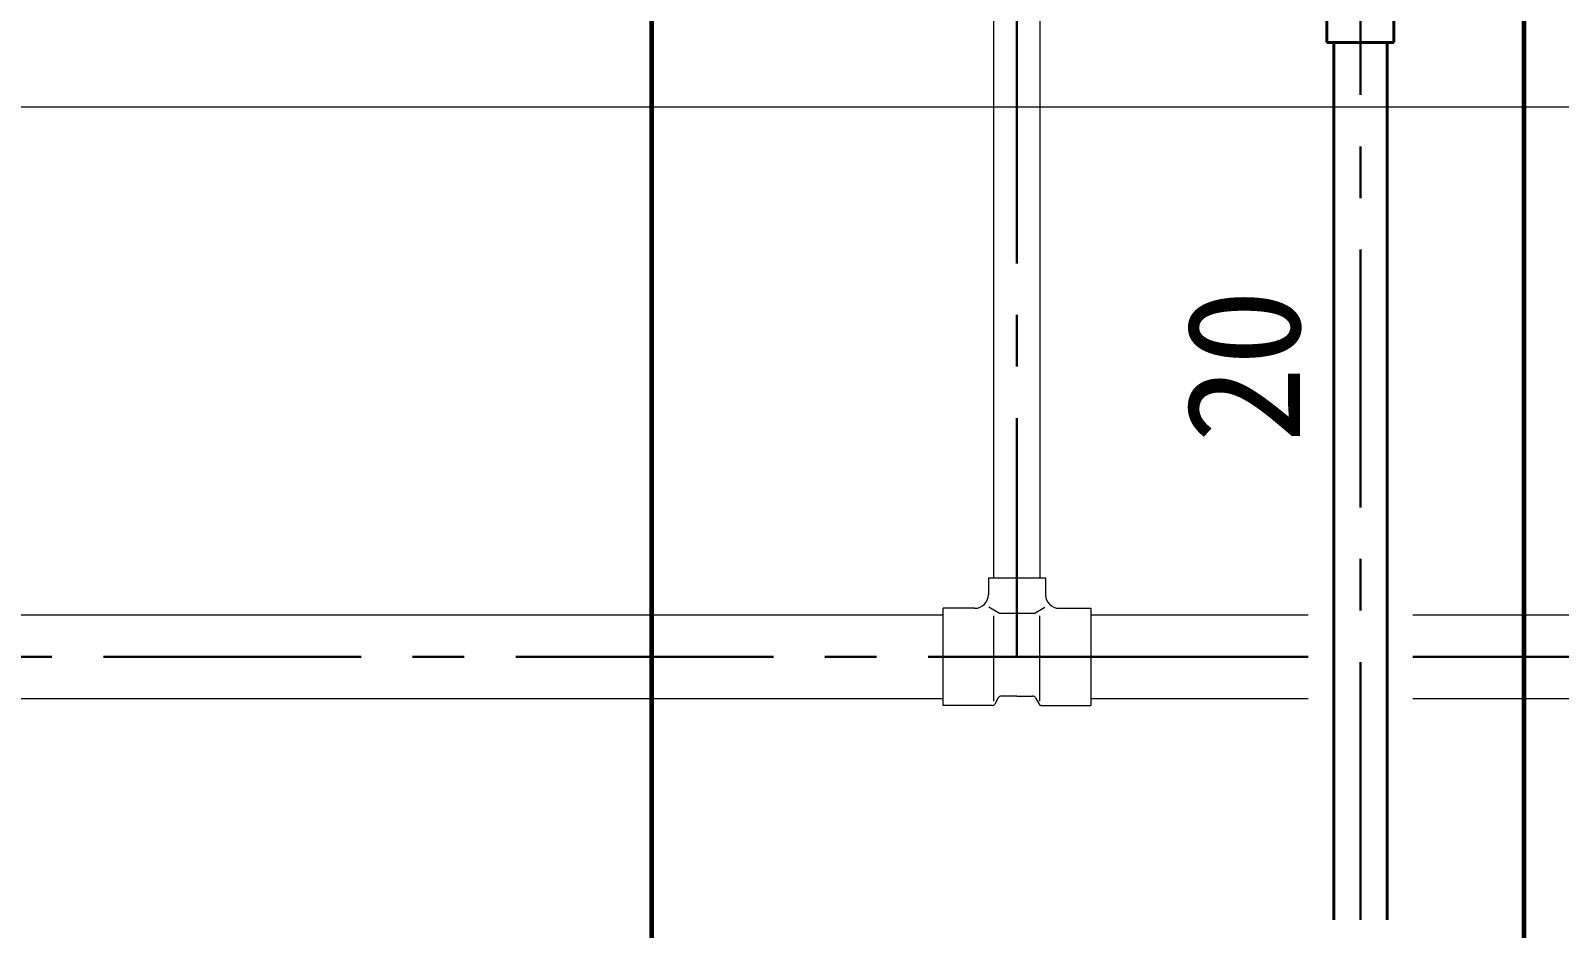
# Model space of a CAD drawing. Units: millimetres at full size, sheet at 1:30. Extents: x -16828 to 149130, y 47892 to 100313.
# Drawn here: x 2706 to 3596, y 62318 to 62840 of the extents above; entities that cross this region are included whole.
import ezdxf
from ezdxf.enums import TextEntityAlignment as Align

# ---------------------------------------------------------------- set-up
doc = ezdxf.new("R2010")
doc.units = ezdxf.units.MM
doc.header["$LTSCALE"] = 30
doc.linetypes.add('CHAIN1', pattern=[8, 5, -1, 1, -1])
for name, color, linetype, lineweight in [('3-4_AIHO30-厨房機器', 7, 'Continuous', 15), ('3-7_AIHO47-厨房機器アウトライン', 7, 'Continuous', 15), ('9-A_配管－給水３：ＶＬＰ(ＶＤ)', 5, 'Continuous', 40), ('9-B_配管－給湯１２：ＨＴＬＰ（ＵＸ）', 3, 'Continuous', 20), ('9-E_配管－給湯１：ＣＵＰ(Ｍ)', 1, 'Continuous', 60)]:
    doc.layers.add(name, color=color, linetype=linetype, lineweight=lineweight)
doc.styles.add('ＭＳ ゴシック', font='')
doc.styles.get('ＭＳ ゴシック').set_extended_font_data('MS Gothic')

msp = doc.modelspace()

# ---------------------------------------------------------------- linework, layer by layer
at = {"layer": '3-4_AIHO30-厨房機器'}
msp.add_lwpolyline([(2079.96, 62795.86), (3879.96, 62795.86), (3879.96, 63545.86), (2079.96, 63545.86)], close=True, dxfattribs=at)
at = {"layer": '3-7_AIHO47-厨房機器アウトライン'}
msp.add_lwpolyline([(2079.96, 62795.86), (3879.96, 62795.86), (3879.96, 63545.86), (2079.96, 63545.86)], close=True, dxfattribs=at)
at = {"layer": '9-A_配管－給水３：ＶＬＰ(ＶＤ)', "color": 2, "linetype": 'CHAIN1', "lineweight": 30}
for p, q in [((3479.96, 62833.34), (3479.96, 62885.34)), ((3479.96, 62322.86), (3479.96, 62833.34))]:
    msp.add_line(p, q, dxfattribs=at)
at = {"layer": '9-A_配管－給水３：ＶＬＰ(ＶＤ)'}
for p, q in [((3460.46, 62833.34), (3460.46, 62865.84)), ((3499.46, 62833.34), (3460.46, 62833.34)), ((3464.46, 62833.34), (3464.46, 62322.86)), ((3495.46, 62322.86), (3495.46, 62833.34))]:
    msp.add_line(p, q, dxfattribs=at)
msp.add_lwpolyline([(3499.46, 62833.34), (3499.46, 62937.34), (3460.46, 62937.34)], dxfattribs=at)
at = {"layer": '9-B_配管－給湯１２：ＨＴＬＰ（ＵＸ）'}
for p, q in [((3266.36, 62854.84), (3266.36, 62521.86)), ((3293.56, 62521.86), (3293.56, 62854.84)), ((3263.36, 62521.86), (3263.36, 62512.11)), ((3263.36, 62521.86), (3296.56, 62521.86)), ((3296.56, 62521.86), (3296.56, 62512.11)), ((3290.1, 62501.16), (3296.26, 62504.87)), ((3236.96, 62500.16), (1548.2, 62500.16)), ((3255.36, 62504.11), (3236.96, 62504.11)), ((3236.96, 62447.61), (3236.96, 62504.11)), ((3266.54, 62450.07), (3266.54, 62499.7)), ((3293.38, 62450.07), (3293.38, 62499.7)), ((3304.56, 62504.11), (3322.96, 62504.11)), ((3322.96, 62504.11), (3322.96, 62447.61)), ((3449.46, 62500.16), (3322.96, 62500.16)), ((3622.96, 62500.16), (3510.46, 62500.16)), ((1548.2, 62451.56), (3236.96, 62451.56)), ((3269.09, 62452.03), (3267.09, 62448.39)), ((3279.96, 62453.06), (3270.84, 62453.06)), ((3279.96, 62453.06), (3289.08, 62453.06)), ((3290.83, 62452.03), (3292.83, 62448.39)), ((3322.96, 62451.56), (3449.46, 62451.56)), ((3510.46, 62451.56), (3622.96, 62451.56)), ((3265.77, 62447.61), (3236.96, 62447.61)), ((3294.15, 62447.61), (3322.96, 62447.61))]:
    msp.add_line(p, q, dxfattribs=at)
at = {"layer": '9-B_配管－給湯１２：ＨＴＬＰ（ＵＸ）', "color": 2, "linetype": 'CHAIN1', "lineweight": 30}
for p, q in [((3279.96, 62854.84), (3279.96, 62521.86)), ((3279.96, 62521.86), (3279.96, 62475.86)), ((1548.2, 62475.86), (3236.96, 62475.86)), ((3236.96, 62475.86), (3279.96, 62475.86)), ((3322.96, 62475.86), (3279.96, 62475.86)), ((3322.96, 62475.86), (3449.46, 62475.86)), ((3510.46, 62475.86), (3622.96, 62475.86))]:
    msp.add_line(p, q, dxfattribs=at)
at = {"layer": '9-B_配管－給湯１２：ＨＴＬＰ（ＵＸ）'}
msp.add_lwpolyline([(3290.1, 62501.16), (3269.82, 62501.16), (3263.66, 62504.87)], dxfattribs=at)
for centre, radius, start, end in [((3255.36, 62512.11), 8, 270, 0), ((3304.56, 62512.11), 8, 180, 270), ((3270.84, 62451.06), 2, 90, 151.16903), ((3289.08, 62451.06), 2, 28.83097, 90), ((3265.77, 62449.11), 1.5, 270, 331.16903), ((3294.15, 62449.11), 1.5, 208.83097, 270)]:
    msp.add_arc(centre, radius, start, end, dxfattribs=at)
at = {"layer": '9-E_配管－給湯１：ＣＵＰ(Ｍ)'}
for p, q in [((3067.45, 60231.86), (3067.45, 63550.86)), ((3575.23, 60230.86), (3575.23, 63550.86))]:
    msp.add_line(p, q, dxfattribs=at)

# ---------------------------------------------------------------- texts
at = {"layer": '9-A_配管－給水３：ＶＬＰ(ＶＤ)', "color": 7, "style": 'ＭＳ ゴシック'}
msp.add_text('20', height=65.98, rotation=90, dxfattribs=at).set_placement((3464.46, 62600.16), align=Align.BOTTOM_LEFT)

doc.saveas('drawing.dxf')
